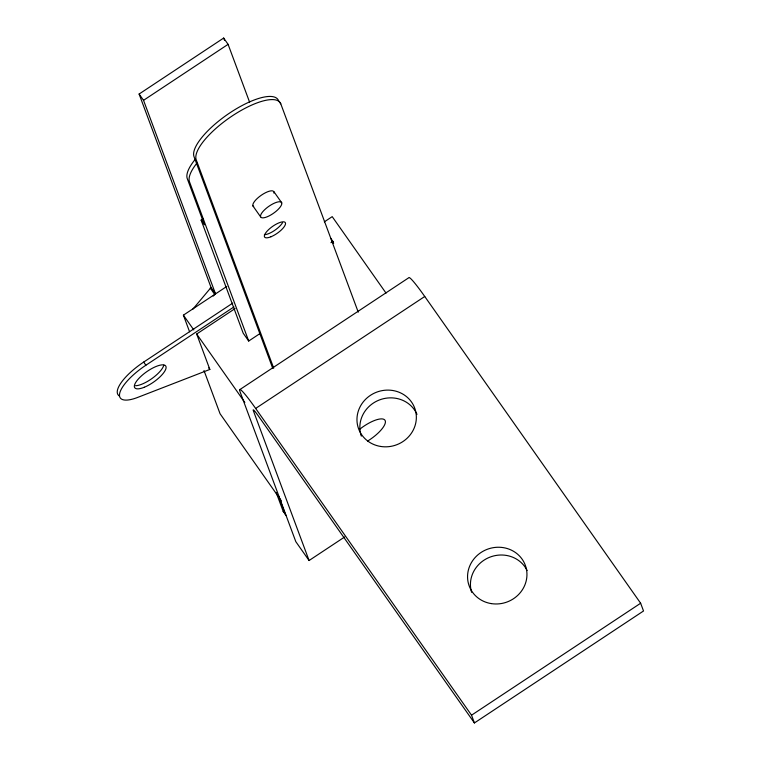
<?xml version="1.0" encoding="UTF-8"?>
<svg xmlns="http://www.w3.org/2000/svg" width="761" height="761" viewBox="0 0 761 761"><rect width="100%" height="100%" fill="white"/><g stroke="black" fill="none" stroke-linecap="round" stroke-linejoin="round"><path stroke-width="1.14" d="M192.799 309.223L211.054 287.477L139.111 94.031L223.667 38.05L228.091 44.338L249.589 102.145M213.185 296.086L215.477 293.756L143.534 100.319L139.111 94.031M143.534 100.319L228.091 44.338M259.52 333.87L248.704 341.033L243.178 333.175L201.132 220.119L203.092 218.816M189.575 331.777L183.401 315.159L226.759 286.45M324.319 221.86L332.205 216.638L386.027 293.109M119.42 396.015A36.623 12.043 -35.1 0 1 143.677 362.074L232.742 303.116M235.101 308.576L196.671 334.022L209.846 369.446L137.693 397.413A36.623 12.043 -35.1 0 1 119.772 392.999A36.623 12.043 -35.1 0 1 145.893 365.223L233.96 306.911M330.94 242.702L332.918 241.399L330.712 238.25M239.629 389.737L408.733 277.775A36.623 2.977 56.5 0 1 424.752 296.486L640.638 603.235L643.521 610.988L474.417 722.95L258.54 416.191A12.205 0.989 56.5 0 0 253.337 410.645L309.08 560.524L344.685 536.952M309.08 560.524L295.81 541.661L240.067 391.782A36.623 2.977 56.5 0 1 255.648 408.438L424.752 296.486M474.417 722.95L471.535 715.197L640.638 603.235M358.26 312.181L280.799 103.886L278.583 100.747A50.873 16.723 -35.1 0 0 230.298 112.58A50.873 16.723 -35.1 0 0 194.036 156.718L272.742 368.353M331.425 240.191L333.641 243.33L332.918 241.399M273.741 191.449L281.703 202.759A12.718 4.186 -35.1 0 1 267.282 216.752A12.718 4.186 -35.1 0 1 264.476 209.903A12.718 4.186 -35.1 0 1 281.703 202.759M252.642 205.537L260.604 216.847M201.132 220.119L204.443 224.837L187.292 178.711A50.873 16.723 -35.1 0 1 195.425 159.087M211.054 287.477L215.477 293.756M210.207 288.029L214.631 294.317M255.648 408.438L471.535 715.197M183.401 315.159L193.808 329.951M196.671 334.022L244.823 402.436M208.742 367.877L209.846 369.446M281.37 500.871L220.062 413.746L203.996 370.54M276.148 492.424L283.178 511.335L285.394 514.474A12.205 4.014 -35.1 0 0 286.107 515.254M143.677 362.074L145.893 365.223M223.667 38.05L224.495 40.276M273.703 368.153L196.243 159.867A50.873 16.723 -35.1 0 1 232.514 115.729A50.873 16.723 -35.1 0 1 280.799 103.886M248.704 341.033L189.508 181.85A50.873 16.723 -35.1 0 1 196.918 163.13M278.355 495.563L285.394 514.474M283.901 512.105A12.205 4.014 -35.1 0 1 283.178 511.335M163.777 365.204A18.92 6.221 -35.1 0 1 152.276 378.303A18.92 6.221 -35.1 0 1 135.506 385.722M282.559 222.659A12.614 4.147 -35.1 0 1 264.4 234.683M273.893 191.867A12.614 4.147 -35.1 0 1 273.922 193.142M253.67 206.545A12.614 4.147 -35.1 0 1 259.263 196.738A12.614 4.147 -35.1 0 1 273.151 191.068M471.592 592.296A29.907 28.147 -20.4 0 1 489.808 557.185A29.907 28.147 -20.4 0 1 527.135 570.541M361.323 436.139A29.907 28.147 -20.4 0 1 379.225 400.029A29.907 28.147 -20.4 0 1 416.99 414.345M359.734 429.223A21.974 7.229 -35.1 0 1 384.971 420.234A21.974 7.229 -35.1 0 1 367.639 441.038M144.286 387.254A18.92 6.221 -35.1 0 0 165.946 366.441A18.92 6.221 -35.1 0 0 140.424 376.847A18.92 6.221 -35.1 0 0 144.286 387.254M270.992 236.757A12.614 4.147 -35.1 0 0 285.432 222.878A12.614 4.147 -35.1 0 0 268.414 229.812A12.614 4.147 -35.1 0 0 270.992 236.757M491.168 603.587A29.907 28.147 -20.4 0 0 525.471 565.699A29.907 28.147 -20.4 0 0 475.111 557.556A29.907 28.147 -20.4 0 0 491.168 603.587M380.576 446.441A29.907 28.147 -20.4 0 0 414.869 408.543A29.907 28.147 -20.4 0 0 364.519 400.41A29.907 28.147 -20.4 0 0 380.576 446.441"/></g></svg>
